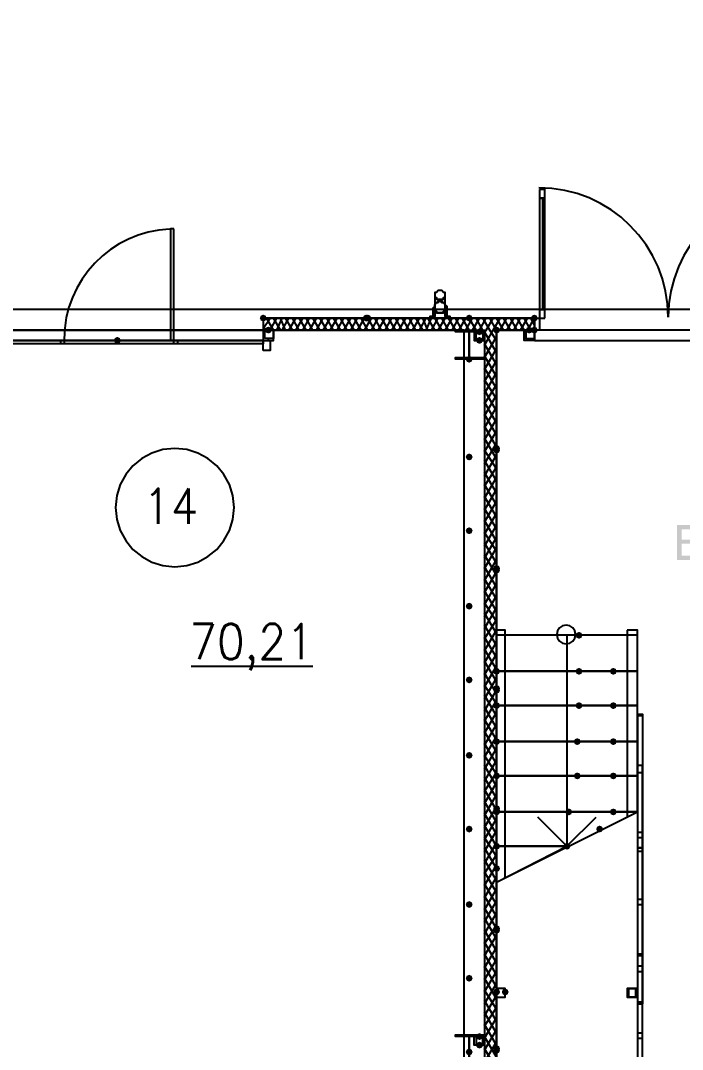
# Model space of a CAD drawing. Header units: millimetres. Extents: x 0 to 420, y 0 to 297.
# Drawn here: x 227.44 to 243.77, y 203.01 to 228.41 of the extents above; entities that cross this region are included whole.
import ezdxf

# ---------------------------------------------------------------- set-up
doc = ezdxf.new("R2010")
doc.units = ezdxf.units.MM
doc.layers.get('0').update_dxf_attribs({"linetype": 'CONTINUOUS'})
doc.styles.get("Standard").update_dxf_attribs({"font": 'STANDARD'})

msp = doc.modelspace()

# ---------------------------------------------------------------- hatches: boundary and pattern name
at = {"true_color": 0x0000fe}
for points in [[(233.510667, 221.064667), (233.485796, 221.004871), (233.426, 220.98), (233.366204, 221.004871), (233.341333, 221.064667), (233.366204, 221.124462), (233.426, 221.149333), (233.485796, 221.124463)], [(236.050667, 221.064667), (236.025796, 221.004871), (235.966, 220.98), (235.906204, 221.004871), (235.881333, 221.064667), (235.906204, 221.124462), (235.966, 221.149333), (236.025796, 221.124463)], [(236.093, 221.064667), (236.068129, 221.004871), (236.008333, 220.98), (235.948537, 221.004871), (235.923667, 221.064667), (235.948537, 221.124462), (236.008333, 221.149333), (236.068129, 221.124463)], [(238.590667, 221.064667), (238.565796, 221.004871), (238.506, 220.98), (238.446204, 221.004871), (238.421333, 221.064667), (238.446204, 221.124462), (238.506, 221.149333), (238.565796, 221.124463)], [(238.590667, 221.064667), (238.565796, 221.004871), (238.506, 220.98), (238.446204, 221.004871), (238.421333, 221.064667), (238.446204, 221.124462), (238.506, 221.149333), (238.565796, 221.124463)], [(238.590667, 221.064667), (238.565796, 221.004871), (238.506, 220.98), (238.446204, 221.004871), (238.421333, 221.064667), (238.446204, 221.124462), (238.506, 221.149333), (238.565796, 221.124463)], [(238.590667, 221.064667), (238.565796, 221.004871), (238.506, 220.98), (238.446204, 221.004871), (238.421333, 221.064667), (238.446204, 221.124462), (238.506, 221.149333), (238.565796, 221.124463)], [(240.199333, 221.064667), (240.174463, 221.004871), (240.114667, 220.98), (240.054871, 221.004871), (240.03, 221.064667), (240.054871, 221.124462), (240.114667, 221.149333), (240.174462, 221.124463)], [(239.268, 220.768333), (239.243129, 220.708537), (239.183333, 220.683667), (239.123538, 220.708537), (239.098667, 220.768333), (239.123537, 220.828129), (239.183333, 220.853), (239.243129, 220.828129)], [(239.268, 217.847333), (239.243129, 217.787537), (239.183333, 217.762667), (239.123538, 217.787537), (239.098667, 217.847333), (239.123537, 217.907129), (239.183333, 217.932), (239.243129, 217.907129)], [(239.268, 217.805), (239.243129, 217.745204), (239.183333, 217.720333), (239.123538, 217.745204), (239.098667, 217.805), (239.123537, 217.864796), (239.183333, 217.889667), (239.243129, 217.864796)], [(239.268, 214.884), (239.243129, 214.824204), (239.183333, 214.799333), (239.123538, 214.824204), (239.098667, 214.884), (239.123537, 214.943796), (239.183333, 214.968667), (239.243129, 214.943796)], [(239.268, 214.841667), (239.243129, 214.781871), (239.183333, 214.757), (239.123538, 214.781871), (239.098667, 214.841667), (239.123537, 214.901462), (239.183333, 214.926333), (239.243129, 214.901463)], [(241.3, 213.233), (241.275129, 213.173204), (241.215333, 213.148333), (241.155538, 213.173204), (241.130667, 213.233), (241.155537, 213.292796), (241.215333, 213.317667), (241.275129, 213.292796)], [(239.268, 212.344), (239.243129, 212.284204), (239.183333, 212.259333), (239.123538, 212.284204), (239.098667, 212.344), (239.123537, 212.403796), (239.183333, 212.428667), (239.243129, 212.403796)], [(239.268, 212.344), (239.243129, 212.284204), (239.183333, 212.259333), (239.123538, 212.284204), (239.098667, 212.344), (239.123537, 212.403796), (239.183333, 212.428667), (239.243129, 212.403796)], [(241.3, 212.344), (241.275129, 212.284204), (241.215333, 212.259333), (241.155538, 212.284204), (241.130667, 212.344), (241.155537, 212.403796), (241.215333, 212.428667), (241.275129, 212.403796)], [(242.146667, 212.344), (242.121796, 212.284204), (242.062, 212.259333), (242.002204, 212.284204), (241.977333, 212.344), (242.002204, 212.403796), (242.062, 212.428667), (242.121796, 212.403796)], [(239.268, 211.920667), (239.243129, 211.860871), (239.183333, 211.836), (239.123538, 211.860871), (239.098667, 211.920667), (239.123537, 211.980462), (239.183333, 212.005333), (239.243129, 211.980463)], [(239.268, 211.878333), (239.243129, 211.818537), (239.183333, 211.793667), (239.123538, 211.818537), (239.098667, 211.878333), (239.123537, 211.938129), (239.183333, 211.963), (239.243129, 211.938129)], [(239.268, 211.497333), (239.243129, 211.437537), (239.183333, 211.412667), (239.123538, 211.437537), (239.098667, 211.497333), (239.123537, 211.557129), (239.183333, 211.582), (239.243129, 211.557129)], [(241.3, 211.497333), (241.275129, 211.437537), (241.215333, 211.412667), (241.155538, 211.437537), (241.130667, 211.497333), (241.155537, 211.557129), (241.215333, 211.582), (241.275129, 211.557129)], [(242.146667, 211.497333), (242.121796, 211.437537), (242.062, 211.412667), (242.002204, 211.437537), (241.977333, 211.497333), (242.002204, 211.557129), (242.062, 211.582), (242.121796, 211.557129)], [(239.268, 210.608333), (239.243129, 210.548537), (239.183333, 210.523667), (239.123538, 210.548537), (239.098667, 210.608333), (239.123537, 210.668129), (239.183333, 210.693), (239.243129, 210.668129)], [(239.268, 210.608333), (239.243129, 210.548537), (239.183333, 210.523667), (239.123538, 210.548537), (239.098667, 210.608333), (239.123537, 210.668129), (239.183333, 210.693), (239.243129, 210.668129)], [(241.257667, 210.608333), (241.232796, 210.548537), (241.173, 210.523667), (241.113204, 210.548537), (241.088333, 210.608333), (241.113204, 210.668129), (241.173, 210.693), (241.232796, 210.668129)], [(242.146667, 210.608333), (242.121796, 210.548537), (242.062, 210.523667), (242.002204, 210.548537), (241.977333, 210.608333), (242.002204, 210.668129), (242.062, 210.693), (242.121796, 210.668129)], [(239.268, 209.761667), (239.243129, 209.701871), (239.183333, 209.677), (239.123538, 209.701871), (239.098667, 209.761667), (239.123537, 209.821462), (239.183333, 209.846333), (239.243129, 209.821463)], [(239.268, 209.761667), (239.243129, 209.701871), (239.183333, 209.677), (239.123538, 209.701871), (239.098667, 209.761667), (239.123537, 209.821462), (239.183333, 209.846333), (239.243129, 209.821463)], [(241.257667, 209.761667), (241.232796, 209.701871), (241.173, 209.677), (241.113204, 209.701871), (241.088333, 209.761667), (241.113204, 209.821462), (241.173, 209.846333), (241.232796, 209.821463)], [(242.146667, 209.761667), (242.121796, 209.701871), (242.062, 209.677), (242.002204, 209.701871), (241.977333, 209.761667), (242.002204, 209.821462), (242.062, 209.846333), (242.121796, 209.821463)], [(239.268, 208.957333), (239.243129, 208.897537), (239.183333, 208.872667), (239.123538, 208.897537), (239.098667, 208.957333), (239.123537, 209.017129), (239.183333, 209.042), (239.243129, 209.017129)], [(239.268, 208.915), (239.243129, 208.855204), (239.183333, 208.830333), (239.123538, 208.855204), (239.098667, 208.915), (239.123537, 208.974796), (239.183333, 208.999667), (239.243129, 208.974796)], [(239.268, 208.872667), (239.243129, 208.812871), (239.183333, 208.788), (239.123538, 208.812871), (239.098667, 208.872667), (239.123537, 208.932462), (239.183333, 208.957333), (239.243129, 208.932463)], [(239.268, 208.872667), (239.243129, 208.812871), (239.183333, 208.788), (239.123538, 208.812871), (239.098667, 208.872667), (239.123537, 208.932462), (239.183333, 208.957333), (239.243129, 208.932463)], [(241.046, 208.872667), (241.021129, 208.812871), (240.961333, 208.788), (240.901538, 208.812871), (240.876667, 208.872667), (240.901537, 208.932462), (240.961333, 208.957333), (241.021129, 208.932463)], [(242.146667, 208.872667), (242.121796, 208.812871), (242.062, 208.788), (242.002204, 208.812871), (241.977333, 208.872667), (242.002204, 208.932462), (242.062, 208.957333), (242.121796, 208.932463)], [(241.808, 208.449333), (241.783129, 208.389537), (241.723333, 208.364667), (241.663537, 208.389537), (241.638667, 208.449333), (241.663537, 208.509129), (241.723333, 208.534), (241.783129, 208.509129)], [(239.268, 208.026), (239.243129, 207.966204), (239.183333, 207.941333), (239.123538, 207.966204), (239.098667, 208.026), (239.123537, 208.085796), (239.183333, 208.110667), (239.243129, 208.085796)], [(241.003667, 208.026), (240.978796, 207.966204), (240.919, 207.941333), (240.859204, 207.966204), (240.834333, 208.026), (240.859204, 208.085796), (240.919, 208.110667), (240.978796, 208.085796)], [(239.268, 207.475667), (239.243129, 207.415871), (239.183333, 207.391), (239.123538, 207.415871), (239.098667, 207.475667), (239.123537, 207.535462), (239.183333, 207.560333), (239.243129, 207.535463)], [(239.268, 205.994), (239.243129, 205.934204), (239.183333, 205.909333), (239.123538, 205.934204), (239.098667, 205.994), (239.123537, 206.053796), (239.183333, 206.078667), (239.243129, 206.053796)], [(239.268, 205.951667), (239.243129, 205.891871), (239.183333, 205.867), (239.123538, 205.891871), (239.098667, 205.951667), (239.123537, 206.011462), (239.183333, 206.036333), (239.243129, 206.011463)], [(239.268, 203.030667), (239.243129, 202.970871), (239.183333, 202.946), (239.123538, 202.970871), (239.098667, 203.030667), (239.123537, 203.090462), (239.183333, 203.115333), (239.243129, 203.090463)], [(239.268, 202.988333), (239.243129, 202.928537), (239.183333, 202.903667), (239.123538, 202.928537), (239.098667, 202.988333), (239.123537, 203.048129), (239.183333, 203.073), (239.243129, 203.048129)]]:
    msp.add_hatch(color=0, dxfattribs=at).paths.add_polyline_path(points, flags=0)
at = {"true_color": 0x000007}
h = msp.add_hatch(color=0, dxfattribs=at)
h.paths.add_polyline_path([(233.426, 221.064667), (238.506, 221.064667)], flags=0)
h.paths.add_polyline_path([(238.506, 221.064667), (233.426, 221.064667)], flags=0)
h = msp.add_hatch(color=0, dxfattribs=at)
h.paths.add_polyline_path([(238.506, 221.064667), (240.114667, 221.064667)], flags=0)
h.paths.add_polyline_path([(240.114667, 221.064667), (238.506, 221.064667)], flags=0)
for points in [[(233.637667, 220.768333), (233.612796, 220.708537), (233.553, 220.683667), (233.493204, 220.708537), (233.468333, 220.768333), (233.493204, 220.828129), (233.553, 220.853), (233.612796, 220.828129)], [(238.844667, 220.726), (238.819796, 220.666204), (238.76, 220.641333), (238.700204, 220.666204), (238.675333, 220.726), (238.700204, 220.785796), (238.76, 220.810667), (238.819796, 220.785796)], [(240.072333, 220.768333), (240.047462, 220.708537), (239.987667, 220.683667), (239.927871, 220.708537), (239.903, 220.768333), (239.927871, 220.828129), (239.987667, 220.853), (240.047462, 220.828129)], [(240.199333, 220.768333), (240.174463, 220.708537), (240.114667, 220.683667), (240.054871, 220.708537), (240.03, 220.768333), (240.054871, 220.828129), (240.114667, 220.853), (240.174462, 220.828129)], [(229.912333, 220.514333), (229.887462, 220.454537), (229.827667, 220.429667), (229.767871, 220.454537), (229.743, 220.514333), (229.767871, 220.574129), (229.827667, 220.599), (229.887462, 220.574129)], [(229.912333, 220.514333), (229.887462, 220.454537), (229.827667, 220.429667), (229.767871, 220.454537), (229.743, 220.514333), (229.767871, 220.574129), (229.827667, 220.599), (229.887462, 220.574129)], [(238.844667, 220.514333), (238.819796, 220.454537), (238.76, 220.429667), (238.700204, 220.454537), (238.675333, 220.514333), (238.700204, 220.574129), (238.76, 220.599), (238.819796, 220.574129)], [(238.590667, 220.048667), (238.565796, 219.988871), (238.506, 219.964), (238.446204, 219.988871), (238.421333, 220.048667), (238.446204, 220.108462), (238.506, 220.133333), (238.565796, 220.108463)], [(238.590667, 217.635667), (238.565796, 217.575871), (238.506, 217.551), (238.446204, 217.575871), (238.421333, 217.635667), (238.446204, 217.695462), (238.506, 217.720333), (238.565796, 217.695463)], [(238.590667, 215.815333), (238.565796, 215.755537), (238.506, 215.730667), (238.446204, 215.755537), (238.421333, 215.815333), (238.446204, 215.875129), (238.506, 215.9), (238.565796, 215.875129)], [(238.590667, 213.952667), (238.565796, 213.892871), (238.506, 213.868), (238.446204, 213.892871), (238.421333, 213.952667), (238.446204, 214.012462), (238.506, 214.037333), (238.565796, 214.012463)], [(238.590667, 212.132333), (238.565796, 212.072537), (238.506, 212.047667), (238.446204, 212.072537), (238.421333, 212.132333), (238.446204, 212.192129), (238.506, 212.217), (238.565796, 212.192129)], [(238.590667, 210.269667), (238.565796, 210.209871), (238.506, 210.185), (238.446204, 210.209871), (238.421333, 210.269667), (238.446204, 210.329462), (238.506, 210.354333), (238.565796, 210.329463)], [(238.590667, 208.449333), (238.565796, 208.389537), (238.506, 208.364667), (238.446204, 208.389537), (238.421333, 208.449333), (238.446204, 208.509129), (238.506, 208.534), (238.565796, 208.509129)], [(238.590667, 206.586667), (238.565796, 206.526871), (238.506, 206.502), (238.446204, 206.526871), (238.421333, 206.586667), (238.446204, 206.646462), (238.506, 206.671333), (238.565796, 206.646463)], [(238.590667, 204.766333), (238.565796, 204.706537), (238.506, 204.681667), (238.446204, 204.706537), (238.421333, 204.766333), (238.446204, 204.826129), (238.506, 204.851), (238.565796, 204.826129)], [(239.268, 204.427667), (239.243129, 204.367871), (239.183333, 204.343), (239.123538, 204.367871), (239.098667, 204.427667), (239.123537, 204.487462), (239.183333, 204.512333), (239.243129, 204.487463)], [(239.479667, 204.427667), (239.454796, 204.367871), (239.395, 204.343), (239.335204, 204.367871), (239.310333, 204.427667), (239.335204, 204.487462), (239.395, 204.512333), (239.454796, 204.487463)], [(238.844667, 203.327), (238.819796, 203.267204), (238.76, 203.242333), (238.700204, 203.267204), (238.675333, 203.327), (238.700204, 203.386796), (238.76, 203.411667), (238.819796, 203.386796)], [(238.844667, 203.115333), (238.819796, 203.055537), (238.76, 203.030667), (238.700204, 203.055537), (238.675333, 203.115333), (238.700204, 203.175129), (238.76, 203.2), (238.819796, 203.175129)], [(238.590667, 202.946), (238.565796, 202.886204), (238.506, 202.861333), (238.446204, 202.886204), (238.421333, 202.946), (238.446204, 203.005796), (238.506, 203.030667), (238.565796, 203.005796)]]:
    msp.add_hatch(color=0, dxfattribs=at).paths.add_polyline_path(points, flags=0)
h = msp.add_hatch(color=0, dxfattribs=at)
h.paths.add_polyline_path([(239.183333, 220.768333), (239.183333, 203.030667)], flags=0)
h.paths.add_polyline_path([(239.183333, 203.030667), (239.183333, 220.768333)], flags=0)
h = msp.add_hatch(color=0, dxfattribs=at)
h.paths.add_polyline_path([(243.631311, 215.095666), (243.631311, 215.954459), (243.953772, 215.954459), (244.042104, 215.947845), (244.111419, 215.928001), (244.204574, 215.848075), (244.238199, 215.734524), (244.208433, 215.630896), (244.118034, 215.552623), (244.187005, 215.521342), (244.238199, 215.474351), (244.26948, 215.414544), (244.280091, 215.344815), (244.254184, 215.232367), (244.191345, 215.152441), (244.097088, 215.109997), (243.958732, 215.095666)], flags=0)
h.paths.add_polyline_path([(243.745412, 215.593413), (243.93062, 215.593413), (243.995457, 215.595894), (244.03921, 215.603335), (244.104253, 215.64633), (244.126302, 215.721295), (244.105907, 215.79626), (244.047478, 215.840909), (243.995802, 215.849866), (243.91684, 215.853036), (243.745412, 215.853036)], flags=0)
h.paths.add_polyline_path([(243.745412, 215.197089), (243.958732, 215.197089), (244.036454, 215.200948), (244.101497, 215.22465), (244.145043, 215.272055), (244.162131, 215.344815), (244.137326, 215.428049), (244.068976, 215.477658), (244.015714, 215.488338), (243.94385, 215.49199), (243.745412, 215.49199)], flags=0)

# ---------------------------------------------------------------- linework, layer by layer
at = {"color": 0, "true_color": 0x000007}
for points in [[(116.416667, 229.912333), (377.994333, 229.912333), (377.994333, 221.276333), (116.416667, 221.276333)], [(240.241667, 224.239667), (240.241667, 224.028), (240.368667, 224.028), (240.368667, 224.239667)], [(240.241667, 224.028), (240.241667, 221.276333), (240.326333, 221.276333), (240.326333, 224.028)], [(240.326333, 224.028), (240.326333, 221.276333), (240.368667, 221.276333), (240.368667, 224.028)], [(231.224667, 223.266), (231.14, 223.266), (231.14, 220.514333), (231.224667, 220.514333)], [(237.913333, 221.615), (237.913333, 221.657333), (237.913333, 221.699667), (237.871, 221.699667), (237.828667, 221.742), (237.786333, 221.742), (237.744, 221.742), (237.701667, 221.699667), (237.659333, 221.699667), (237.659333, 221.657333), (237.659333, 221.615), (237.659333, 221.572667), (237.701667, 221.572667), (237.701667, 221.530333), (237.744, 221.530333), (237.786333, 221.530333), (237.828667, 221.530333), (237.871, 221.530333), (237.871, 221.572667), (237.913333, 221.572667)], [(238.040333, 221.107), (237.955667, 221.107), (237.955667, 221.318667), (237.955667, 221.361), (237.913333, 221.361), (237.913333, 221.403333), (237.871, 221.445667), (237.828667, 221.445667), (237.828667, 221.488), (237.786333, 221.488), (237.744, 221.488), (237.744, 221.445667), (237.701667, 221.445667), (237.659333, 221.403333), (237.659333, 221.361), (237.617, 221.318667), (237.617, 221.107), (237.532333, 221.107), (237.659333, 221.107), (237.659333, 221.318667), (237.659333, 221.361), (237.659333, 221.403333), (237.701667, 221.445667), (237.744, 221.445667), (237.786333, 221.488), (237.828667, 221.445667), (237.871, 221.445667), (237.913333, 221.403333), (237.913333, 221.361), (237.913333, 221.318667), (237.913333, 221.107), (238.040333, 221.107), (237.955667, 221.107), (237.955667, 221.318667), (237.955667, 221.361), (237.913333, 221.361), (237.913333, 221.403333), (237.871, 221.445667), (237.828667, 221.445667), (237.828667, 221.488), (237.786333, 221.488), (237.744, 221.488), (237.744, 221.445667), (237.701667, 221.445667), (237.659333, 221.403333), (237.659333, 221.361), (237.617, 221.318667), (237.617, 221.107), (237.532333, 221.107), (237.659333, 221.107), (237.659333, 221.318667), (237.659333, 221.361), (237.659333, 221.403333), (237.701667, 221.445667), (237.744, 221.445667), (237.786333, 221.488), (237.828667, 221.445667), (237.871, 221.445667), (237.913333, 221.403333), (237.913333, 221.361), (237.913333, 221.318667), (237.913333, 221.107), (238.040333, 221.107), (237.913333, 221.107), (237.913333, 221.318667), (237.913333, 221.361), (237.913333, 221.403333), (237.871, 221.445667), (237.828667, 221.445667), (237.786333, 221.488), (237.744, 221.445667), (237.701667, 221.445667), (237.659333, 221.403333), (237.659333, 221.361), (237.659333, 221.318667), (237.659333, 221.107), (237.532333, 221.107), (237.617, 221.107), (237.617, 221.318667), (237.659333, 221.361), (237.659333, 221.403333), (237.701667, 221.445667), (237.744, 221.445667), (237.744, 221.488), (237.786333, 221.488), (237.828667, 221.488), (237.828667, 221.445667), (237.871, 221.445667), (237.913333, 221.403333), (237.913333, 221.361), (237.955667, 221.361), (237.955667, 221.318667), (237.955667, 221.107)], [(237.913333, 221.318667), (237.913333, 221.276333), (237.913333, 221.234), (237.871, 221.234), (237.871, 221.191667), (237.828667, 221.191667), (237.786333, 221.191667), (237.744, 221.191667), (237.701667, 221.191667), (237.701667, 221.234), (237.659333, 221.234), (237.659333, 221.276333), (237.659333, 221.318667), (237.659333, 221.361), (237.659333, 221.403333), (237.701667, 221.445667), (237.744, 221.445667), (237.786333, 221.488), (237.828667, 221.445667), (237.871, 221.445667), (237.913333, 221.403333), (237.913333, 221.361), (237.913333, 221.318667), (237.913333, 221.361), (237.913333, 221.403333), (237.871, 221.445667), (237.828667, 221.445667), (237.786333, 221.488), (237.744, 221.445667), (237.701667, 221.445667), (237.659333, 221.403333), (237.659333, 221.361), (237.659333, 221.318667), (237.659333, 221.276333), (237.659333, 221.234), (237.701667, 221.234), (237.701667, 221.191667), (237.744, 221.191667), (237.786333, 221.191667), (237.828667, 221.191667), (237.871, 221.191667), (237.871, 221.234), (237.913333, 221.234), (237.913333, 221.276333)], [(237.659333, 221.318667), (237.659333, 221.276333), (237.659333, 221.234), (237.701667, 221.234), (237.701667, 221.191667), (237.744, 221.191667), (237.786333, 221.191667), (237.828667, 221.191667), (237.871, 221.191667), (237.871, 221.234), (237.913333, 221.234), (237.913333, 221.276333), (237.913333, 221.318667), (237.913333, 221.361), (237.913333, 221.403333), (237.871, 221.445667), (237.828667, 221.445667), (237.786333, 221.488), (237.744, 221.445667), (237.701667, 221.445667), (237.659333, 221.403333), (237.659333, 221.361)], [(104.309333, 103.589667), (390.101667, 103.589667), (390.101667, 221.276333), (104.309333, 221.276333)], [(240.368667, 221.064667), (240.368667, 221.276333), (240.241667, 221.276333), (240.241667, 221.064667)], [(233.426, 221.064667), (238.506, 221.064667)], [(238.506, 221.064667), (233.426, 221.064667)], [(233.426, 221.064667), (238.506, 221.064667)], [(233.426, 221.064667), (238.506, 221.064667)], [(238.506, 221.064667), (240.114667, 221.064667)], [(240.114667, 221.064667), (238.506, 221.064667)], [(240.114667, 221.064667), (238.506, 221.064667)], [(240.114667, 221.064667), (238.506, 221.064667)], [(240.114667, 220.768333), (240.114667, 221.064667), (240.241667, 221.064667), (240.241667, 220.768333)], [(240.114667, 220.768333), (240.114667, 221.064667)], [(221.276333, 220.768333), (221.276333, 186.266667), (238.379, 186.266667), (238.379, 220.768333)], [(233.426, 220.514333), (233.68, 220.514333), (233.68, 220.768333), (233.426, 220.768333)], [(233.468333, 220.556667), (233.468333, 220.768333), (233.68, 220.768333), (233.68, 220.556667)], [(238.887, 220.048667), (238.167333, 220.048667), (238.167333, 220.091), (238.506, 220.091), (238.506, 220.726), (238.167333, 220.726), (238.167333, 220.768333), (238.887, 220.768333), (238.887, 220.726), (238.506, 220.726), (238.506, 220.091), (238.887, 220.091)], [(238.887, 220.726), (238.633, 220.726), (238.633, 220.514333), (238.887, 220.514333)], [(238.844667, 220.726), (238.844667, 220.514333), (238.675333, 220.514333), (238.675333, 220.726)], [(239.183333, 220.768333), (239.183333, 203.030667)], [(239.183333, 203.030667), (239.183333, 220.768333)], [(239.183333, 220.768333), (239.183333, 203.030667)], [(239.183333, 220.768333), (239.183333, 203.030667)], [(239.860667, 220.768333), (240.114667, 220.768333), (240.114667, 220.514333), (239.860667, 220.514333)], [(239.903, 220.768333), (239.903, 220.556667), (240.114667, 220.556667), (240.114667, 220.768333)], [(226.187, 220.514333), (233.426, 220.514333), (233.426, 220.429667), (226.187, 220.429667)], [(228.430667, 220.514333), (228.515333, 220.514333), (228.515333, 220.429667), (228.430667, 220.429667)], [(231.224667, 220.514333), (231.309333, 220.514333), (231.309333, 220.429667), (231.224667, 220.429667)], [(233.426, 220.260333), (233.426, 220.514333), (233.595333, 220.514333), (233.595333, 220.260333)], [(239.183333, 212.344), (242.654667, 212.344), (242.654667, 213.233), (239.183333, 213.233)], [(239.183333, 211.497333), (242.654667, 211.497333), (242.654667, 212.344), (239.183333, 212.344)], [(239.183333, 210.608333), (242.654667, 210.608333), (242.654667, 211.497333), (239.183333, 211.497333)], [(242.654667, 211.243333), (242.654667, 211.285667), (242.781667, 211.285667), (242.781667, 211.243333)], [(239.183333, 209.761667), (242.654667, 209.761667), (242.654667, 210.608333), (239.183333, 210.608333)], [(242.781667, 210.015667), (242.654667, 210.015667), (242.654667, 202.226333), (242.781667, 202.226333)], [(239.183333, 208.872667), (242.654667, 208.872667), (242.654667, 209.761667), (239.183333, 209.761667)], [(239.183333, 207.137), (240.919, 208.026), (239.183333, 208.026)], [(242.781667, 207.983667), (242.654667, 207.983667)], [(242.781667, 205.359), (242.654667, 205.359)], [(239.395, 204.300667), (239.395, 204.512333), (239.183333, 204.512333), (239.183333, 204.300667), (239.395, 204.300667), (239.395, 204.512333), (239.183333, 204.512333), (239.183333, 204.300667)], [(242.654667, 204.300667), (242.654667, 204.512333), (242.400667, 204.512333), (242.400667, 204.300667)], [(242.612333, 204.300667), (242.443, 204.300667), (242.443, 204.512333), (242.612333, 204.512333)], [(238.887, 202.649667), (238.167333, 202.649667), (238.167333, 202.692), (238.506, 202.692), (238.506, 203.327), (238.167333, 203.327), (238.167333, 203.369333), (238.887, 203.369333), (238.887, 203.327), (238.506, 203.327), (238.506, 202.692), (238.887, 202.692)], [(238.887, 203.115333), (238.633, 203.115333), (238.633, 203.327), (238.887, 203.327)], [(238.844667, 203.115333), (238.844667, 203.327), (238.675333, 203.327), (238.675333, 203.115333)]]:
    msp.add_lwpolyline(points, close=True, dxfattribs=at)
for points in [[(243.416667, 221.085833), (243.400165, 221.412619), (243.351731, 221.729966), (243.272972, 222.036268), (243.165493, 222.329917), (243.030902, 222.609307), (242.870806, 222.872831), (242.686811, 223.118883), (242.480523, 223.345857), (242.25355, 223.552144), (242.007498, 223.736139), (241.743973, 223.896236), (241.464583, 224.030826), (241.170934, 224.138305), (240.864633, 224.217064), (240.547286, 224.265498), (240.2205, 224.282)], [(246.612833, 224.282), (246.286047, 224.265498), (245.9687, 224.217064), (245.662399, 224.138305), (245.36875, 224.030826), (245.08936, 223.896236), (244.825835, 223.736139), (244.579783, 223.552144), (244.35281, 223.345857), (244.146523, 223.118883), (243.962527, 222.872831), (243.802431, 222.609307), (243.66784, 222.329917), (243.560362, 222.036268), (243.481602, 221.729966), (243.433168, 221.412619), (243.416667, 221.085833)], [(240.326333, 224.028), (240.326333, 221.276333)], [(231.117343, 223.262977), (230.848817, 223.237163), (230.588736, 223.186219), (230.338316, 223.111416), (230.098773, 223.014024), (229.871325, 222.895314), (229.657185, 222.756555), (229.457572, 222.599018), (229.2737, 222.423973), (229.106786, 222.23269), (228.958047, 222.026438), (228.828697, 221.806489), (228.719954, 221.574112), (228.633034, 221.330577), (228.569151, 221.077154), (228.529524, 220.815115), (228.515367, 220.545728)], [(237.659333, 221.615), (237.659333, 221.318667)], [(237.913333, 221.318667), (237.913333, 221.615)], [(233.426, 221.064667), (238.506, 221.064667), (233.426, 221.064667), (238.506, 221.064667)], [(233.426, 220.810667), (233.595333, 221.064667)], [(233.426, 221.064667), (233.426, 220.768333)], [(233.426, 221.064667), (233.426, 220.768333)], [(240.114667, 221.064667), (233.426, 221.064667)], [(233.68, 220.768333), (233.510667, 221.064667)], [(233.595333, 220.768333), (233.764667, 221.064667)], [(233.849333, 220.768333), (233.68, 221.064667)], [(233.764667, 220.768333), (233.891667, 221.064667)], [(233.976333, 220.768333), (233.849333, 221.064667)], [(233.891667, 220.768333), (234.061, 221.064667)], [(234.145667, 220.768333), (233.976333, 221.064667)], [(234.061, 220.768333), (234.230333, 221.064667)], [(234.315, 220.768333), (234.145667, 221.064667)], [(234.230333, 220.768333), (234.399667, 221.064667)], [(234.484333, 220.768333), (234.315, 221.064667)], [(234.399667, 220.768333), (234.569, 221.064667)], [(234.653667, 220.768333), (234.484333, 221.064667)], [(234.569, 220.768333), (234.738333, 221.064667)], [(234.823, 220.768333), (234.653667, 221.064667)], [(234.738333, 220.768333), (234.907667, 221.064667)], [(234.992333, 220.768333), (234.823, 221.064667)], [(234.907667, 220.768333), (235.077, 221.064667)], [(235.161667, 220.768333), (234.992333, 221.064667)], [(235.077, 220.768333), (235.246333, 221.064667)], [(235.331, 220.768333), (235.161667, 221.064667)], [(235.246333, 220.768333), (235.415667, 221.064667)], [(235.500333, 220.768333), (235.331, 221.064667)], [(235.415667, 220.768333), (235.585, 221.064667)], [(235.669667, 220.768333), (235.500333, 221.064667)], [(235.585, 220.768333), (235.754333, 221.064667)], [(235.839, 220.768333), (235.669667, 221.064667)], [(235.754333, 220.768333), (235.923667, 221.064667)], [(236.008333, 220.768333), (235.839, 221.064667)], [(235.923667, 220.768333), (236.093, 221.064667)], [(236.177667, 220.768333), (236.008333, 221.064667)], [(236.093, 220.768333), (236.262333, 221.064667)], [(236.347, 220.768333), (236.177667, 221.064667)], [(236.262333, 220.768333), (236.431667, 221.064667)], [(236.516333, 220.768333), (236.347, 221.064667)], [(236.431667, 220.768333), (236.601, 221.064667)], [(236.685667, 220.768333), (236.516333, 221.064667)], [(236.601, 220.768333), (236.770333, 221.064667)], [(236.855, 220.768333), (236.685667, 221.064667)], [(236.770333, 220.768333), (236.939667, 221.064667)], [(237.024333, 220.768333), (236.855, 221.064667)], [(236.939667, 220.768333), (237.109, 221.064667)], [(237.193667, 220.768333), (237.024333, 221.064667)], [(237.109, 220.768333), (237.278333, 221.064667)], [(237.363, 220.768333), (237.193667, 221.064667)], [(237.278333, 220.768333), (237.447667, 221.064667)], [(237.49, 220.768333), (237.363, 221.064667)], [(237.447667, 220.768333), (237.574667, 221.064667)], [(237.659333, 220.768333), (237.49, 221.064667)], [(237.574667, 220.768333), (237.744, 221.064667)], [(237.828667, 220.768333), (237.659333, 221.064667)], [(237.744, 220.768333), (237.913333, 221.064667)], [(237.998, 220.768333), (237.828667, 221.064667)], [(237.913333, 220.768333), (238.082667, 221.064667)], [(238.167333, 220.768333), (237.998, 221.064667)], [(238.082667, 220.768333), (238.252, 221.064667)], [(238.336667, 220.768333), (238.167333, 221.064667)], [(238.252, 220.768333), (238.421333, 221.064667)], [(238.506, 220.768333), (238.336667, 221.064667)], [(238.421333, 220.768333), (238.590667, 221.064667)], [(240.114667, 221.064667), (238.506, 221.064667), (240.114667, 221.064667), (238.506, 221.064667)], [(238.675333, 220.768333), (238.506, 221.064667)], [(238.590667, 220.768333), (238.76, 221.064667)], [(238.844667, 220.768333), (238.675333, 221.064667)], [(238.76, 220.768333), (238.929333, 221.064667)], [(239.014, 220.768333), (238.844667, 221.064667)], [(238.929333, 220.768333), (239.098667, 221.064667)], [(239.183333, 220.768333), (239.014, 221.064667)], [(239.098667, 220.768333), (239.268, 221.064667)], [(239.352667, 220.768333), (239.183333, 221.064667)], [(239.268, 220.768333), (239.437333, 221.064667)], [(239.522, 220.768333), (239.352667, 221.064667)], [(239.437333, 220.768333), (239.606667, 221.064667)], [(239.691333, 220.768333), (239.522, 221.064667)], [(239.606667, 220.768333), (239.776, 221.064667)], [(239.860667, 220.768333), (239.691333, 221.064667)], [(239.776, 220.768333), (239.945333, 221.064667)], [(240.03, 220.768333), (239.860667, 221.064667)], [(239.945333, 220.768333), (240.114667, 221.064667)], [(240.114667, 220.895333), (240.03, 221.064667)], [(240.114667, 221.064667), (240.114667, 220.768333)], [(226.187, 220.641333), (226.187, 220.768333), (229.827667, 220.768333)], [(229.827667, 220.768333), (233.426, 220.768333), (233.426, 220.641333)], [(233.510667, 220.768333), (233.426, 220.853)], [(233.595333, 220.768333), (238.887, 220.768333)], [(238.167333, 220.726), (238.167333, 220.768333)], [(238.336667, 220.726), (238.336667, 220.768333)], [(238.506, 220.048667), (238.506, 220.768333)], [(238.675333, 220.726), (238.675333, 220.768333)], [(238.844667, 220.726), (238.844667, 220.768333)], [(238.887, 220.683667), (238.929333, 220.768333)], [(238.887, 220.387333), (239.098667, 220.768333)], [(238.887, 220.768333), (238.887, 189.738)], [(239.183333, 220.218), (238.887, 220.726)], [(239.183333, 220.514333), (239.014, 220.768333)], [(239.183333, 220.768333), (239.183333, 203.030667), (239.183333, 220.768333), (239.183333, 203.030667)], [(239.183333, 189.738), (239.183333, 220.768333)], [(239.183333, 220.768333), (240.114667, 220.768333)], [(243.459, 220.768333), (240.114667, 220.768333), (240.114667, 220.641333)], [(246.761, 220.641333), (246.761, 220.768333), (243.459, 220.768333)], [(229.827667, 220.514333), (226.187, 220.514333), (226.187, 220.641333)], [(233.426, 220.641333), (233.426, 220.514333), (229.827667, 220.514333)], [(233.553, 220.514333), (233.553, 220.556667)], [(238.887, 220.091), (239.183333, 220.599)], [(239.987667, 220.556667), (239.987667, 220.514333)], [(240.114667, 220.641333), (240.114667, 220.514333), (243.459, 220.514333)], [(243.459, 220.514333), (246.761, 220.514333), (246.761, 220.641333)], [(239.183333, 219.921667), (238.887, 220.429667)], [(238.887, 219.794667), (239.183333, 220.302667)], [(238.167333, 220.048667), (238.167333, 220.091)], [(238.336667, 220.048667), (238.336667, 220.091)], [(238.675333, 220.048667), (238.675333, 220.091)], [(238.844667, 220.048667), (238.844667, 220.091)], [(239.183333, 219.625333), (238.887, 220.133333)], [(238.887, 219.498333), (239.183333, 220.006333)], [(239.183333, 219.329), (238.887, 219.837)], [(238.887, 219.202), (239.183333, 219.71)], [(239.183333, 219.075), (238.887, 219.540667)], [(238.887, 218.948), (239.183333, 219.413667)], [(239.183333, 218.778667), (238.887, 219.286667)], [(238.887, 218.651667), (239.183333, 219.159667)], [(239.183333, 218.482333), (238.887, 218.990333)], [(238.887, 218.355333), (239.183333, 218.863333)], [(239.183333, 218.186), (238.887, 218.694)], [(238.887, 218.059), (239.183333, 218.567)], [(239.183333, 217.889667), (238.887, 218.397667)], [(238.887, 217.762667), (239.183333, 218.270667)], [(239.183333, 217.593333), (238.887, 218.101333)], [(238.887, 217.466333), (239.183333, 217.974333)], [(232.706333, 216.386833), (232.676661, 216.681177), (232.591561, 216.955329), (232.456905, 217.203416), (232.278566, 217.419566), (232.062416, 217.597905), (231.814329, 217.732561), (231.540177, 217.817661), (231.245833, 217.847333), (230.95149, 217.817661), (230.677338, 217.732561), (230.429251, 217.597905), (230.213101, 217.419566), (230.034762, 217.203416), (229.900106, 216.955329), (229.815005, 216.681177), (229.785333, 216.386833)], [(239.183333, 217.339333), (238.887, 217.805)], [(238.887, 217.17), (239.183333, 217.678)], [(239.183333, 217.043), (238.887, 217.551)], [(238.887, 216.916), (239.183333, 217.381667)], [(239.183333, 216.746667), (238.887, 217.254667)], [(238.887, 216.619667), (239.183333, 217.127667)], [(239.183333, 216.450333), (238.887, 216.958333)], [(238.887, 216.323333), (239.183333, 216.831333)], [(239.183333, 216.154), (238.887, 216.662)], [(238.887, 216.027), (239.183333, 216.535)], [(229.785333, 216.386833), (229.815005, 216.09249), (229.900106, 215.818338), (230.034762, 215.570251), (230.213101, 215.354101), (230.429251, 215.175762), (230.677338, 215.041106), (230.95149, 214.956005), (231.245833, 214.926333), (231.540177, 214.956005), (231.814329, 215.041106), (232.062416, 215.175762), (232.278566, 215.354101), (232.456905, 215.570251), (232.591561, 215.818338), (232.676661, 216.09249), (232.706333, 216.386833)], [(239.183333, 215.857667), (238.887, 216.365667)], [(238.887, 215.730667), (239.183333, 216.238667)], [(239.183333, 215.561333), (238.887, 216.069333)], [(238.887, 215.434333), (239.183333, 215.942333)], [(239.183333, 215.307333), (238.887, 215.773)], [(238.887, 215.138), (239.183333, 215.646)], [(239.183333, 215.011), (238.887, 215.519)], [(238.887, 214.884), (239.183333, 215.392)], [(239.183333, 214.714667), (238.887, 215.222667)], [(238.887, 214.587667), (239.183333, 215.095667)], [(239.183333, 214.418333), (238.887, 214.926333)], [(238.887, 214.291333), (239.183333, 214.799333)], [(239.183333, 214.122), (238.887, 214.63)], [(238.887, 213.995), (239.183333, 214.503)], [(239.183333, 213.825667), (238.887, 214.333667)], [(238.887, 213.698667), (239.183333, 214.206667)], [(239.183333, 213.571667), (238.887, 214.037333)], [(238.887, 213.402333), (239.183333, 213.910333)], [(239.183333, 213.275333), (238.887, 213.783333)], [(238.887, 213.148333), (239.183333, 213.614)], [(239.183333, 212.979), (238.887, 213.487)], [(238.887, 212.852), (239.183333, 213.36)], [(239.183333, 213.36), (239.183333, 213.233), (239.183333, 207.137)], [(239.395, 207.264), (239.395, 213.233), (239.395, 213.36), (239.183333, 213.36)], [(241.130667, 213.254124), (241.112397, 213.344762), (241.062515, 213.418775), (240.988512, 213.468681), (240.897876, 213.487), (240.807238, 213.46873), (240.733225, 213.418849), (240.683319, 213.344845), (240.665, 213.254209)], [(242.400667, 213.36), (242.400667, 213.233), (242.400667, 208.745667)], [(242.654667, 208.872667), (242.654667, 213.233), (242.654667, 213.36), (242.400667, 213.36)], [(239.183333, 212.682667), (238.887, 213.190667)], [(239.183333, 213.233), (239.183333, 212.344)], [(240.665, 213.254209), (240.68327, 213.163571), (240.733151, 213.089559), (240.807155, 213.039652), (240.897791, 213.021333), (240.988429, 213.039603), (241.062441, 213.089485), (241.112348, 213.163488), (241.130667, 213.254124)], [(240.919, 213.233), (240.919, 212.344), (240.919, 208.026), (241.638667, 208.745667)], [(238.887, 212.555667), (239.183333, 213.063667)], [(239.183333, 212.386333), (238.887, 212.894333)], [(238.887, 212.259333), (239.183333, 212.767333)], [(239.183333, 212.09), (238.887, 212.598)], [(231.648, 212.471), (234.653667, 212.471)], [(238.887, 211.963), (239.183333, 212.471)], [(239.183333, 212.344), (239.183333, 211.497333)], [(239.183333, 211.793667), (238.887, 212.301667)], [(238.887, 211.666667), (239.183333, 212.174667)], [(239.183333, 211.539667), (238.887, 212.005333)], [(238.887, 211.370333), (239.183333, 211.878333)], [(239.183333, 211.243333), (238.887, 211.751333)], [(238.887, 211.116333), (239.183333, 211.624333)], [(239.183333, 210.947), (238.887, 211.455)], [(238.887, 210.82), (239.183333, 211.328)], [(239.183333, 211.497333), (239.183333, 210.608333)], [(239.183333, 210.650667), (238.887, 211.158667)], [(242.781667, 211.285667), (242.781667, 204.173667), (242.781667, 204.131333), (242.654667, 204.131333)], [(242.654667, 211.285667), (242.654667, 204.173667), (242.781667, 204.173667)], [(238.887, 210.523667), (239.183333, 211.031667)], [(239.183333, 210.354333), (238.887, 210.862333)], [(238.887, 210.227333), (239.183333, 210.735333)], [(239.183333, 210.058), (238.887, 210.566)], [(239.183333, 210.608333), (239.183333, 209.761667)], [(238.887, 209.931), (239.183333, 210.439)], [(239.183333, 209.804), (238.887, 210.269667)], [(238.887, 209.634667), (239.183333, 210.142667)], [(239.183333, 209.507667), (238.887, 210.015667)], [(238.887, 209.380667), (239.183333, 209.846333)], [(242.654667, 209.846333), (242.781667, 209.846333)], [(239.183333, 209.211333), (238.887, 209.719333)], [(238.887, 209.084333), (239.183333, 209.592333)], [(239.183333, 209.761667), (239.183333, 208.872667)], [(239.183333, 208.915), (238.887, 209.423)], [(238.887, 208.788), (239.183333, 209.296)], [(239.183333, 208.618667), (238.887, 209.126667)], [(238.887, 208.491667), (239.183333, 208.999667)], [(239.183333, 208.322333), (238.887, 208.830333)], [(239.183333, 208.872667), (239.183333, 208.026)], [(242.654667, 208.872667), (239.183333, 208.872667), (239.183333, 208.026), (240.919, 208.026)], [(239.183333, 208.026), (239.183333, 207.137), (242.654667, 208.872667)], [(238.887, 208.195333), (239.183333, 208.703333)], [(239.183333, 208.026), (238.887, 208.534)], [(240.919, 208.026), (240.199333, 208.745667)], [(238.887, 207.899), (239.183333, 208.407)], [(242.781667, 208.364667), (242.654667, 208.364667)], [(239.183333, 207.772), (238.887, 208.237667)], [(238.887, 207.602667), (239.183333, 208.110667)], [(239.183333, 208.026), (240.919, 208.026)], [(242.654667, 208.237667), (242.781667, 208.237667)], [(239.183333, 207.475667), (238.887, 207.983667)], [(238.887, 207.348667), (239.183333, 207.814333)], [(242.781667, 207.899), (242.654667, 207.899)], [(242.781667, 207.899), (242.654667, 207.899)], [(239.183333, 207.179333), (238.887, 207.687333)], [(238.887, 207.052333), (239.183333, 207.560333)], [(239.183333, 206.883), (238.887, 207.391)], [(238.887, 206.756), (239.183333, 207.264)], [(239.183333, 206.586667), (238.887, 207.094667)], [(238.887, 206.459667), (239.183333, 206.967667)], [(239.183333, 206.290333), (238.887, 206.798333)], [(238.887, 206.163333), (239.183333, 206.671333)], [(239.183333, 205.994), (238.887, 206.502)], [(242.781667, 206.713667), (242.654667, 206.713667)], [(242.654667, 206.586667), (242.781667, 206.586667)], [(238.887, 205.867), (239.183333, 206.375)], [(239.183333, 205.74), (238.887, 206.248)], [(238.887, 205.613), (239.183333, 206.078667)], [(239.183333, 205.443667), (238.887, 205.951667)], [(238.887, 205.316667), (239.183333, 205.824667)], [(239.183333, 205.147333), (238.887, 205.655333)], [(238.887, 205.020333), (239.183333, 205.528333)], [(239.183333, 204.851), (238.887, 205.359)], [(238.887, 204.724), (239.183333, 205.232)], [(242.654667, 205.359), (242.781667, 205.359)], [(242.781667, 205.316667), (242.654667, 205.316667)], [(242.781667, 205.316667), (242.654667, 205.316667)], [(242.781667, 205.316667), (242.654667, 205.316667)], [(239.183333, 204.554667), (238.887, 205.062667)], [(242.781667, 205.062667), (242.654667, 205.062667)], [(238.887, 204.427667), (239.183333, 204.935667)], [(239.183333, 204.258333), (238.887, 204.766333)], [(242.654667, 204.935667), (242.781667, 204.935667)], [(238.887, 204.131333), (239.183333, 204.639333)], [(239.183333, 204.004333), (238.887, 204.47)], [(238.887, 203.835), (239.183333, 204.343)], [(239.183333, 203.708), (238.887, 204.216)], [(242.443, 204.427667), (242.400667, 204.427667)], [(242.654667, 204.427667), (242.612333, 204.427667)], [(238.887, 203.581), (239.183333, 204.046667)], [(242.654667, 204.173667), (242.654667, 202.311)], [(242.654667, 202.311), (242.781667, 202.311), (242.781667, 204.173667), (242.654667, 204.173667)], [(242.654667, 204.173667), (242.654667, 204.131333)], [(242.654667, 204.131333), (242.781667, 204.131333)], [(239.183333, 203.411667), (238.887, 203.919667)], [(238.887, 203.284667), (239.183333, 203.792667)], [(239.183333, 203.115333), (238.887, 203.623333)], [(238.887, 202.988333), (239.183333, 203.496333)], [(238.167333, 203.327), (238.167333, 203.369333)], [(238.336667, 203.327), (238.336667, 203.369333)], [(238.506, 202.649667), (238.506, 203.369333)], [(238.675333, 203.327), (238.675333, 203.369333)], [(238.844667, 203.327), (238.844667, 203.369333)], [(239.183333, 202.819), (238.887, 203.327)], [(238.887, 202.692), (239.183333, 203.2)], [(242.781667, 203.411667), (242.654667, 203.411667)], [(242.654667, 203.284667), (242.781667, 203.284667)], [(239.183333, 202.522667), (238.887, 203.030667)]]:
    msp.add_lwpolyline(points, dxfattribs=at)
at = {"color": 0, "true_color": 0x000008}
msp.add_lwpolyline([(242.654667, 195.199), (242.654667, 186.266667), (255.27, 186.266667), (255.27, 220.768333), (239.183333, 220.768333), (239.183333, 195.199)], close=True, dxfattribs=at)

# ---------------------------------------------------------------- texts
at = {"color": 0, "true_color": 0x000007, "char_height": 0.872032, "attachment_point": 1}
for s, insert, width in [('14', (230.46266, 216.8567), 0.96892446), ('70,21', (231.605674, 213.512365), 2.56764984)]:
    msp.add_mtext(s, dxfattribs=dict(at, insert=insert, width=width))

doc.saveas('drawing.dxf')
